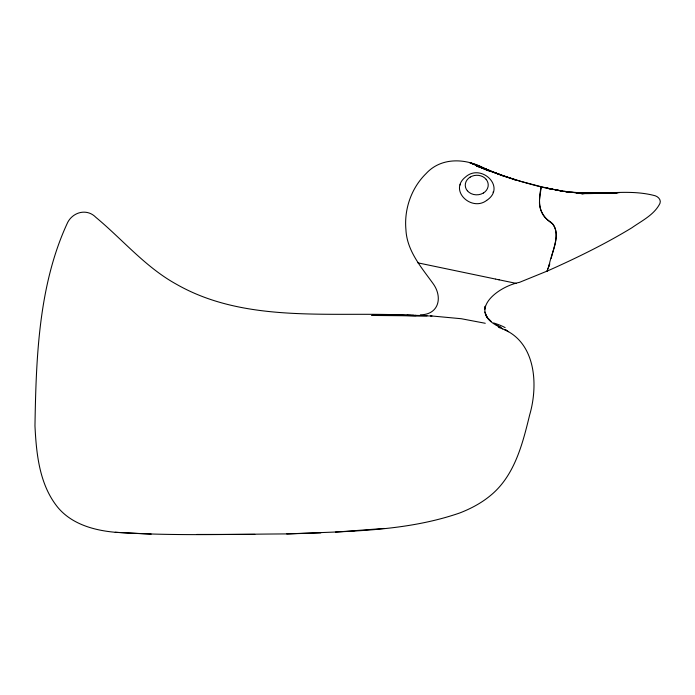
<?xml version="1.0" encoding="UTF-8"?>
<svg xmlns="http://www.w3.org/2000/svg" width="695" height="695" viewBox="0 0 695 695"><rect width="100%" height="100%" fill="white"/><g stroke="black" fill="none" stroke-linecap="round" stroke-linejoin="round"><path stroke-width="1.04" d="M551.17 258.384C553.707 246.864 562.22 228.724 548.772 220.732C538.634 213.999 538.434 200.516 540.614 189.804M539.537 199.786L541.223 186.729L521.128 181.464L500.591 175.097L515.238 179.788L488.559 170.466L501.981 175.496L476.405 165.132L488.42 170.805C469.681 158.512 442.42 155.68 426.113 173.559C411.405 187.919 404.047 209.091 405.915 229.48C406.836 250.808 421.257 267.167 433.055 283.569C442.837 296.939 439.118 314.696 420.353 314.818M540.675 189.492L541.231 186.755L554.08 189.535M515.177 179.805L513.987 179.388C528.009 183.506 539.476 186.912 552.725 189.396L546.817 188.145M486.596 200.447C506.794 187.329 481.175 162.83 465.485 177.051C448.397 190.456 471.653 212.018 486.709 200.377M541.188 186.938L541.136 187.198M460.385 184.132L460.125 184.992M493.111 192.367L493.372 191.507M549.241 264.647C551.708 251.903 561.386 235.831 552.577 223.816C544.75 218.803 538.712 210.542 539.529 200.82M549.415 264.1L547.443 270.199M548.998 265.403L548.346 267.419M547.825 269.026L547.981 268.531M547.486 270.068L547.26 270.72M547.173 270.981L547.391 270.346M547.13 271.111C576.086 258.236 604.685 244.284 631.807 227.821C641.806 220.741 654.403 214.772 660.007 203.279C661.258 199.865 658.321 196.815 655.281 195.799C631.538 189.292 606.361 194.122 582.115 193.566L619.436 192.576L580.985 193.566L599.785 193.071M547.139 271.093L519.434 282.37C496.421 286.913 465.502 312.489 500.991 327.501M335.433 532.109L384.231 528.443M411.457 315.261L407.557 315.174C331.515 311.343 245.908 323.983 176.434 284.246C145.472 267.236 122.711 239.61 95.875 217.353C86.493 207.692 71.654 212.427 66.937 224.033C38.477 285.932 36.097 358.846 34.967 425.913C36.366 454.061 39.398 484.719 57.833 507.42C71.88 524.256 94.181 530.389 115.214 532.283C172.291 536.08 229.593 534.177 286.757 533.916L287.895 533.916C345.354 531.223 404.751 532.014 459.743 512.971C470.706 508.731 481.244 503.163 490.331 495.648C514.578 475.953 522.588 443.957 529.651 414.958C538.451 384.969 535.975 341.957 502.346 328.77M286.757 533.916L320.786 532.891M582.123 193.566L599.976 193.054M581.993 193.549L599.663 193.088L580.751 193.497L617.038 192.88L599.133 193.132M599.472 193.097L580.273 193.366L607.404 193.149M580.707 193.514L599.333 193.106M580.586 193.453L599.186 193.123L580.629 193.488M598.864 193.158L580.534 193.471L599.012 193.132M589.221 193.323L616.908 193.114M589.308 193.323L598.447 193.201L580.021 193.306L597.657 193.262L588.43 193.279M589.134 193.323L598.221 193.219M588.865 193.314L597.969 193.245M588.769 193.314L597.283 193.306M196.711 534.455L254.822 534.394M415.688 315.374L419.797 315.513L371.738 315.443L431.065 315.956M353.234 531.128L353.851 531.128M579.291 193.193L597.37 193.288L579.465 193.227M391.963 315.348L416.105 315.478M392.128 315.408L415.949 315.487M578.605 193.019L596.753 193.349M397.349 315.426L427.017 315.773M587.457 193.262L596.423 193.375M416.444 315.599L397.332 315.356L415.697 315.608M588.213 193.271L579.109 193.158L587.345 193.297M587.718 193.271L578.909 193.123L587.067 193.297M407.557 315.174L406.983 315.165L413.716 315.322M412.213 315.304L415.984 315.408M578.7 193.088L586.771 193.297M586.458 193.297L578.379 192.984M584.721 193.332L578.309 192.941L586.58 193.262L578.144 192.949M151.171 534.09L115.214 532.283M578.257 193.01L586.137 193.297M577.771 192.941L586.267 193.262L577.641 192.871M430.483 315.912L431.586 315.982M431.23 315.947L431.977 315.982M432.116 316.008L461.228 318.718L485.258 323.279M585.094 193.323L577.51 192.906L585.59 193.271L565.165 191.568L569.153 192.063M578.005 192.915L584.33 193.34L576.659 192.81L583.93 193.358M583.696 193.332L575.912 192.697L584.078 193.314L576.355 192.784M571.525 192.35L576.503 192.75M576.207 192.724L570.508 192.167M564.809 191.412L569.935 192.089M564.079 191.36L569.318 192.02L554.949 189.848L562.82 191.212M555.096 189.804L562.985 191.168L546.843 188.137M498.871 279.772L516.124 283.369M417.895 262.849L495.188 278.999M470.046 162.795L488.376 170.579L476.44 165.254L489.08 170.388L476.518 166.036L501.382 175.071M476.379 165.08L470.063 162.847L476.388 165.089L486.578 169.988M498.411 327.293L502.563 328.857M476.475 165.523L489.089 170.388M504.744 329.743L506.125 330.334M476.44 165.254L489.228 170.683M506.229 330.377L508.566 331.724M476.405 165.132L488.385 170.579M495.952 324.713L501.026 327.51M484.901 312.064L487.195 317.328L491.235 321.516M485.736 314.757L487.178 317.32M549.797 263.883A50.909 2.094 -75.9 0 1 549.007 266.298M486.126 179.353A11.485 9.817 -1.6 0 1 483.39 193.045M467.327 190.778A11.485 9.817 -1.6 0 1 470.185 177.086M483.364 193.019A11.485 9.773 -1.2 0 1 467.387 190.778M470.124 177.138A11.485 9.791 -2.3 0 1 486.153 179.336M499.123 279.824A66.451 0.634 12.2 0 1 495.431 279.06M493.641 322.958A61.342 10.694 7.2 0 1 505.135 327.64M506.012 330.064A43.629 0.982 19.1 0 1 506.603 330.351M485.188 306.313L484.728 309.214L485.197 306.313M599.898 193.062L582.08 193.558L599.837 193.071M599.559 193.097L580.907 193.558L599.594 193.088M598.1 193.227L589.047 193.314L598.1 193.227M597.066 193.314L579.63 193.262L597.066 193.314"/></g></svg>
